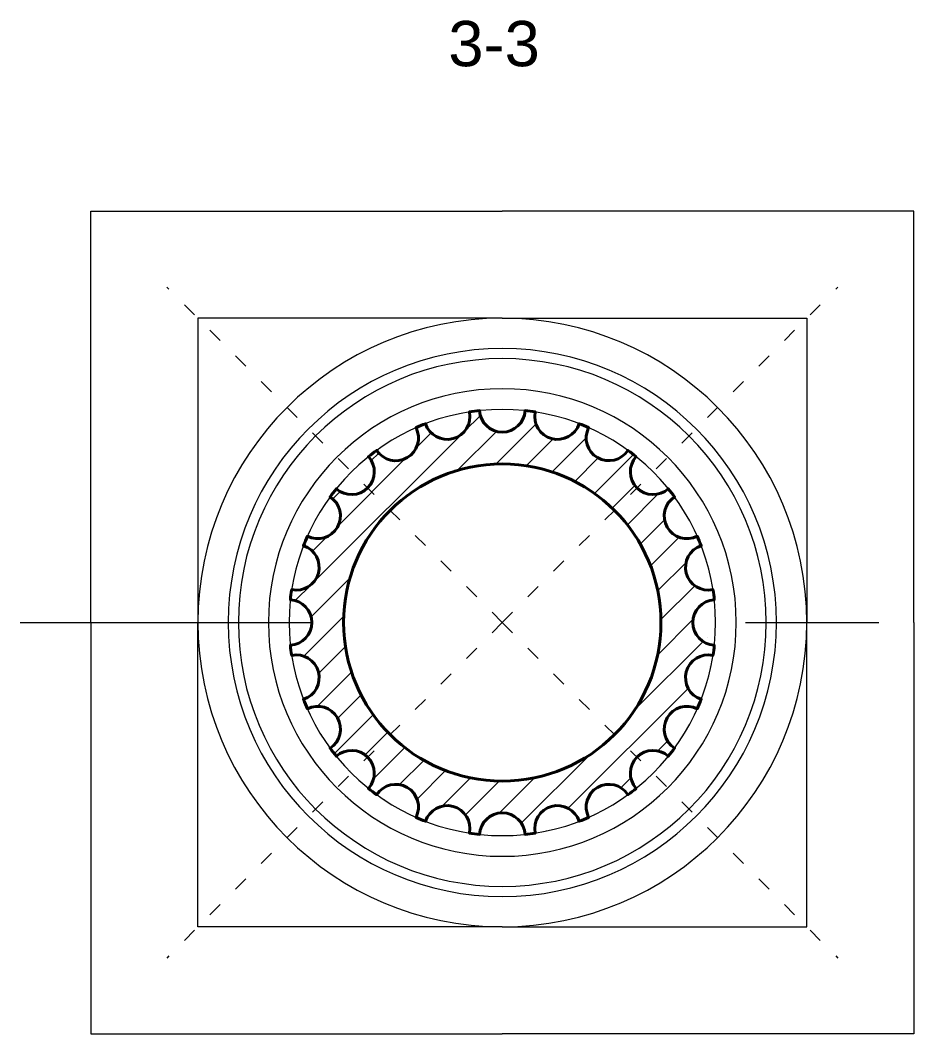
# Model space of a CAD drawing. Header units: millimetres. Extents: x 542654 to 551203, y 315718 to 321804.
# Drawn here: x 544885 to 545624, y 316526 to 317364 of the extents above; entities that cross this region are included whole.
import ezdxf

# ---------------------------------------------------------------- set-up
doc = ezdxf.new("R2010")
doc.units = ezdxf.units.MM
doc.linetypes.add('ACAD_ISO03W100', pattern=[30, 12, -18])
doc.layers.add('cad-block.com', color=250, linetype='Continuous')
doc.styles.get("Standard").update_dxf_attribs({"font": 'arial.ttf'})

msp = doc.modelspace()

# ---------------------------------------------------------------- hatches: boundary and pattern name
at = {"layer": 'cad-block.com', "lineweight": 15, "true_color": 0x000000}
h = msp.add_hatch(dxfattribs=at)
h.set_pattern_fill('ANSI31', color=18, scale=150, style=0)
h.set_pattern_definition([(45, (-2790188.436, -479010.678), (-13.25825215, 13.25825215), [])])
edge = h.paths.add_edge_path()
edge.add_arc((545283.65, 316865.86), 131.24, -180, 0, ccw=False)
edge.add_line((545152.4, 316865.86), (545126.1, 316865.86))
edge.add_arc((545107.28, 316865.86), 18.82, -86.94205, 0, ccw=False)
edge.add_arc((545283.65, 316865.86), 176.37, 186.11589, 188.88411)
edge.add_arc((545113.29, 316820.21), 18.82, -71.94205, 101.94205, ccw=False)
edge.add_arc((545283.65, 316865.86), 176.37, 201.11589, 203.88411)
edge.add_arc((545130.91, 316777.67), 18.82, -56.94205, 116.94205, ccw=False)
edge.add_arc((545283.65, 316865.86), 176.37, 216.11589, 218.88411)
edge.add_arc((545158.94, 316741.15), 18.82, -41.94205, 131.94205, ccw=False)
edge.add_arc((545283.65, 316865.86), 176.37, 231.11589, 233.88411)
edge.add_arc((545195.46, 316713.12), 18.82, -26.94205, 146.94205, ccw=False)
edge.add_arc((545283.65, 316865.86), 176.37, 246.11589, 248.88411)
edge.add_arc((545238, 316695.5), 18.82, -11.94205, 161.94205, ccw=False)
edge.add_arc((545283.65, 316865.86), 176.37, 261.11589, 263.88411)
edge.add_arc((545283.65, 316689.49), 18.82, 3.05795, 176.94205, ccw=False)
edge.add_arc((545283.65, 316865.86), 176.37, 276.11589, 278.88411)
edge.add_arc((545329.29, 316695.5), 18.82, 18.05795, 191.94205, ccw=False)
edge.add_arc((545283.65, 316865.86), 176.37, 291.11589, 293.88411)
edge.add_arc((545371.83, 316713.12), 18.82, 33.05795, 206.94205, ccw=False)
edge.add_arc((545283.65, 316865.86), 176.37, 306.11589, 308.88411)
edge.add_arc((545408.36, 316741.15), 18.82, 48.05795, 221.94205, ccw=False)
edge.add_arc((545283.65, 316865.86), 176.37, 321.11589, 323.88411)
edge.add_arc((545436.38, 316777.67), 18.82, 63.05795, 236.94205, ccw=False)
edge.add_arc((545283.65, 316865.86), 176.37, 336.11589, 338.88411)
edge.add_arc((545454, 316820.21), 18.82, 78.05795, 251.94205, ccw=False)
edge.add_arc((545283.65, 316865.86), 176.37, 351.11589, 353.88411)
edge.add_arc((545460.01, 316865.86), 18.82, 180, 266.94205, ccw=False)
edge.add_line((545441.2, 316865.86), (545414.89, 316865.86))
edge = h.paths.add_edge_path()
edge.add_arc((545283.65, 316865.86), 131.24, 0, 180)
edge.add_line((545152.4, 316865.86), (545126.1, 316865.86))
edge.add_arc((545107.28, 316865.86), 18.82, 360, 446.94205)
edge.add_arc((545283.65, 316865.86), 176.37, 171.11589, 173.88411, ccw=False)
edge.add_arc((545113.29, 316911.5), 18.82, 258.05795, 431.94205)
edge.add_arc((545283.65, 316865.86), 176.37, 156.11589, 158.88411, ccw=False)
edge.add_arc((545130.91, 316954.04), 18.82, 243.05795, 416.94205)
edge.add_arc((545283.65, 316865.86), 176.37, 141.11589, 143.88411, ccw=False)
edge.add_arc((545158.94, 316990.57), 18.82, 228.05795, 401.94205)
edge.add_arc((545283.65, 316865.86), 176.37, 126.11589, 128.88411, ccw=False)
edge.add_arc((545195.46, 317018.59), 18.82, 213.05795, 386.94205)
edge.add_arc((545283.65, 316865.86), 176.37, 111.11589, 113.88411, ccw=False)
edge.add_arc((545238, 317036.21), 18.82, 198.05795, 371.94205)
edge.add_arc((545283.65, 316865.86), 176.37, 96.11589, 98.88411, ccw=False)
edge.add_arc((545283.65, 317042.22), 18.82, 183.05795, 356.94205)
edge.add_arc((545283.65, 316865.86), 176.37, 81.11589, 83.88411, ccw=False)
edge.add_arc((545329.29, 317036.21), 18.82, 168.05795, 341.94205)
edge.add_arc((545283.65, 316865.86), 176.37, 66.11589, 68.88411, ccw=False)
edge.add_arc((545371.83, 317018.59), 18.82, 153.05795, 326.94205)
edge.add_arc((545283.65, 316865.86), 176.37, 51.11589, 53.88411, ccw=False)
edge.add_arc((545408.36, 316990.57), 18.82, 138.05795, 311.94205)
edge.add_arc((545283.65, 316865.86), 176.37, 36.11589, 38.88411, ccw=False)
edge.add_arc((545436.38, 316954.04), 18.82, 123.05795, 296.94205)
edge.add_arc((545283.65, 316865.86), 176.37, 21.11589, 23.88411, ccw=False)
edge.add_arc((545454, 316911.5), 18.82, 108.05795, 281.94205)
edge.add_arc((545283.65, 316865.86), 176.37, 6.11589, 8.88411, ccw=False)
edge.add_arc((545460.01, 316865.86), 18.82, 93.05795, 180)
edge.add_line((545441.2, 316865.86), (545414.89, 316865.86))

# ---------------------------------------------------------------- linework, layer by layer
at = {"layer": 'cad-block.com', "color": 18, "lineweight": 15, "true_color": 0x000000}
for p, q in [((544943.32, 316865.86), (544943.32, 317206.18)), ((545623.97, 316865.86), (545623.97, 317206.18)), ((545031.82, 317117.68), (545031.82, 316865.86)), ((545535.47, 317117.68), (545535.47, 316865.86)), ((544943.32, 316865.86), (544943.32, 316525.53)), ((545031.82, 316614.03), (545031.82, 316865.86)), ((545535.47, 316614.03), (545535.47, 316865.86)), ((545623.97, 316865.86), (545623.97, 316525.53))]:
    msp.add_line(p, q, dxfattribs=at)
for points in [[(544943.32, 317206.18), (545283.65, 317206.18)], [(545623.97, 317206.18), (545283.65, 317206.18)], [(545283.65, 317117.68), (545031.82, 317117.68)], [(545283.65, 317117.68), (545535.47, 317117.68)], [(545283.65, 316614.03), (545031.82, 316614.03)], [(545283.65, 316614.03), (545535.47, 316614.03)], [(544943.32, 316525.53), (545283.65, 316525.53)], [(545623.97, 316525.53), (545283.65, 316525.53)]]:
    msp.add_lwpolyline(points, dxfattribs=at)
at = {"layer": 'cad-block.com', "color": 18, "linetype": 'ACAD_ISO03W100', "lineweight": 15, "true_color": 0x000000}
for points in [[(545283.65, 316865.86), (545005.99, 317143.51)], [(545283.65, 316865.86), (545561.31, 317143.51)], [(545283.65, 316865.86), (545005.99, 316588.2)], [(545283.65, 316865.86), (545561.31, 316588.2)]]:
    msp.add_lwpolyline(points, dxfattribs=at)
at = {"layer": 'cad-block.com', "color": 18, "lineweight": 40, "true_color": 0x000000}
for points in [[(545126.1, 316865.86, 0.398666), (545108.29, 316884.65, -0.012079), (545109.4, 316893.09, 0.948004), (545119.12, 316929.39, -0.012079), (545122.38, 316937.26, 0.948004), (545141.17, 316969.81, -0.012079), (545146.36, 316976.57, 0.948004), (545172.93, 317003.14, -0.012079), (545179.69, 317008.33, 0.948004), (545212.24, 317027.12, -0.012079), (545220.11, 317030.38, 0.948004), (545256.41, 317040.11, -0.012079), (545264.86, 317041.22, 0.948004), (545302.44, 317041.22, -0.012079), (545310.88, 317040.11, 0.948004), (545347.18, 317030.38, -0.012079), (545355.06, 317027.12, 0.948004), (545387.6, 317008.33, -0.012079), (545394.36, 317003.14, 0.948004), (545420.93, 316976.57, -0.012079), (545426.12, 316969.81, 0.948004), (545444.91, 316937.26, -0.012079), (545448.17, 316929.39, 0.948004), (545457.9, 316893.09, -0.012079), (545459.01, 316884.65, 0.398666), (545441.2, 316865.86)], [(545414.89, 316865.86, 1), (545152.4, 316865.86)], [(545126.1, 316865.86, -0.398666), (545108.29, 316847.07, 0.012079), (545109.4, 316838.62, -0.948004), (545119.12, 316802.32, 0.012079), (545122.38, 316794.45, -0.948004), (545141.17, 316761.9, 0.012079), (545146.36, 316755.14, -0.948004), (545172.93, 316728.57, 0.012079), (545179.69, 316723.38, -0.948004), (545212.24, 316704.59, 0.012079), (545220.11, 316701.33, -0.948004), (545256.41, 316691.61, 0.012079), (545264.86, 316690.49, -0.948004), (545302.44, 316690.49, 0.012079), (545310.88, 316691.61, -0.948004), (545347.18, 316701.33, 0.012079), (545355.06, 316704.59, -0.948004), (545387.6, 316723.38, 0.012079), (545394.36, 316728.57, -0.948004), (545420.93, 316755.14, 0.012079), (545426.12, 316761.9, -0.948004), (545444.91, 316794.45, 0.012079), (545448.17, 316802.32, -0.948004), (545457.9, 316838.62, 0.012079), (545459.01, 316847.07, -0.398666), (545441.2, 316865.86)], [(545414.89, 316865.86, -1), (545152.4, 316865.86)]]:
    msp.add_lwpolyline(points, format="xyb", dxfattribs=at)
at = {"layer": 'cad-block.com', "color": 18, "linetype": 'ACAD_ISO03W100', "lineweight": 15, "ltscale": 20, "true_color": 0x000000}
msp.add_lwpolyline([(544884.88, 316865.86), (545595.2, 316865.86)], dxfattribs=at)
at = {"layer": 'cad-block.com', "color": 18, "lineweight": 15, "true_color": 0x000000}
for radius, start, end in [(251.83, 0, 180), (226.76, 0, 180), (218.37, 0, 180), (193.5, 0, 180), (176.37, 0, 180), (251.83, 180, 0), (226.76, 180, 0), (218.37, 180, 0), (193.5, 180, 0), (176.37, 180, 0)]:
    msp.add_arc((545283.65, 316865.86), radius, start, end, dxfattribs=at)

# ---------------------------------------------------------------- texts
at = {"layer": 'cad-block.com', "color": 18, "lineweight": 15, "true_color": 0x000000, "insert": (545314.67, 317363.72), "char_height": 37.5, "width": 581.3548, "attachment_point": 3}
msp.add_mtext('{\\fArial|b0|i0|c0|p34;3-3}', dxfattribs=at)

doc.saveas('drawing.dxf')
